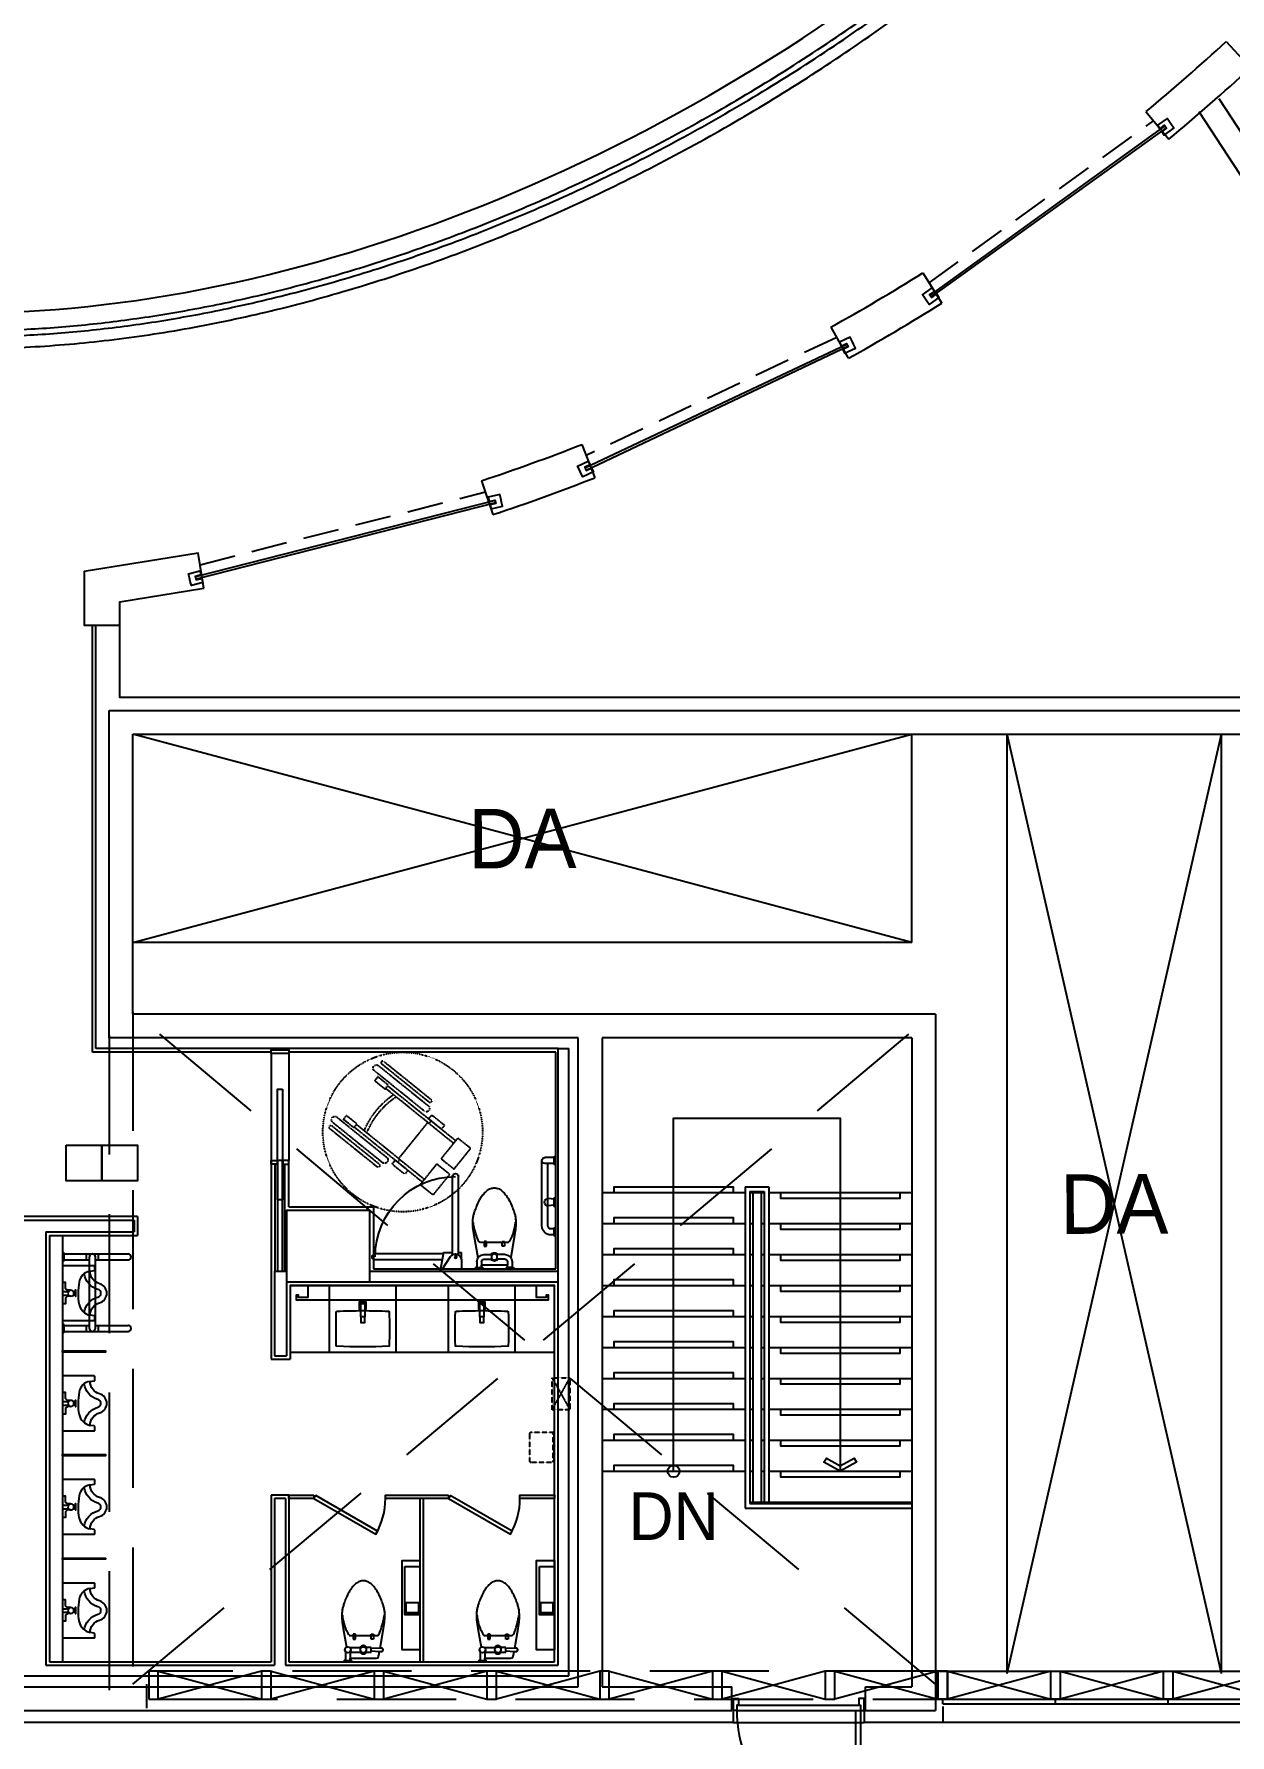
# Model space of a CAD drawing. Header units: millimetres. Extents: x -7616 to 421613, y 91067 to 341353.
# Drawn here: x 145527 to 155569, y 198462 to 212751 of the extents above; entities that cross this region are included whole.
import ezdxf
from ezdxf.enums import TextEntityAlignment as Align

# ---------------------------------------------------------------- set-up
doc = ezdxf.new("R2010")
doc.units = ezdxf.units.MM
doc.header["$LTSCALE"] = 500
doc.header["$MEASUREMENT"] = 0
for name, pattern in [('HIDDEN', [2, 1, -1]), ('HIDDEN2', [0.188, 0.125, -0.063]), ('HOON1', [3, 2, -1])]:
    doc.linetypes.add(name, pattern=pattern)
doc.layers.add('e-plan', color=9, linetype='CONTINUOUS')
doc.styles.add('돋움', font='Dotum.ttf')

# ---------------------------------------------------------------- blocks, each defined once
blk = doc.blocks.new('1F 기둥 140514')
at = {"layer": 'e-plan', "ltscale": 0.5}
blk.add_lwpolyline([(201684, 72200), (202384, 72200), (202384, 72800), (201684, 72800)], close=True, dxfattribs=at)
blk = doc.blocks.new('A$C6B9375F1')
at = {"layer": 'e-plan'}
blk.add_lwpolyline([(-30, 195), (-30, 155), (10, 155), (10, -80), (-70, -80), (-70, 155), (-30, 155)], dxfattribs=at)
blk = doc.blocks.new('장애인 화장실 세트')
at = {"layer": 'e-plan', "ltscale": 400}
for p, q in [((409057, 73636), (408493, 73636)), ((409066, 73586), (408493, 73586)), ((409068, 73573), (409043, 73711)), ((409058, 73711), (409127, 73608)), ((409143, 73593), (409143, 72936)), ((409193, 73593), (409193, 72936)), ((409218, 73636), (409218, 73711)), ((409218, 73636), (409218, 73573)), ((409357, 73619), (409324, 73431)), ((409337, 73701), (409332, 73711)), ((409347, 73701), (409337, 73701)), ((409347, 73701), (409387, 73701)), ((409347, 73651), (409347, 73701)), ((409397, 73701), (409387, 73701)), ((409387, 73701), (409387, 73680)), ((409387, 73651), (409387, 73680)), ((409402, 73711), (409397, 73701)), ((409407, 73631), (409479, 73631)), ((409407, 73591), (409479, 73591)), ((409494, 73681), (409419, 73681)), ((409569, 73681), (409494, 73681)), ((409584, 73631), (409509, 73631)), ((409584, 73591), (409509, 73591)), ((409589, 73711), (409594, 73701)), ((409594, 73701), (409604, 73701)), ((409604, 73701), (409604, 73680)), ((409644, 73701), (409604, 73701)), ((409604, 73651), (409604, 73680)), ((409664, 73431), (409631, 73614)), ((409644, 73701), (409654, 73701)), ((409644, 73651), (409644, 73701)), ((409654, 73701), (409659, 73711)), ((409068, 73573), (409143, 73573)), ((409193, 73573), (409218, 73573)), ((409494, 73491), (409379, 73491)), ((409409, 73521), (409429, 73521)), ((409409, 73481), (409409, 73521)), ((409429, 73481), (409409, 73481)), ((409429, 73521), (409429, 73481)), ((409609, 73491), (409494, 73491)), ((409579, 73521), (409559, 73521)), ((409559, 73521), (409559, 73481)), ((409559, 73481), (409579, 73481)), ((409579, 73481), (409579, 73521)), ((409893, 73351), (409893, 72801)), ((409943, 73351), (409943, 73183)), ((409996, 73426), (409968, 73426)), ((409996, 73376), (409968, 73376)), ((409996, 73426), (409996, 73376)), ((409943, 73183), (409943, 73119)), ((409996, 73176), (409946, 73183)), ((409996, 73179), (409996, 73123)), ((409943, 73119), (409943, 72826)), ((409996, 73126), (409946, 73119)), ((409996, 72826), (409918, 72826)), ((409996, 72776), (409918, 72776)), ((409996, 72826), (409996, 72776))]:
    blk.add_line(p, q, dxfattribs=at)
for centre, radius in [((409168, 73611), 10), ((409494, 73611), 25)]:
    blk.add_circle(centre, radius, dxfattribs=at)
for centre, radius, start, end in [((408493, 73611), 25, 90, 270.0002), ((409168, 73636), 50, 213.6543, 0), ((409407, 73651), 60, 180, 270), ((409419, 73218), 463, 90, 93.8753), ((409407, 73651), 20, 180, 270), ((409494, 73611), 35, 34.8499, 145.1501), ((409494, 73611), 35, 214.8499, 325.1501), ((409569, 73218), 463, 85.6617, 90), ((409584, 73651), 60, 270, 0), ((409584, 73651), 20, 270, 0), ((409880, 73256), 564, 159.444, 161.9714), ((409625, 73352), 291, 155.9278, 159.444), ((409409, 73449), 54.8, 135, 155.9278), ((409379, 73479), 12.3, 90, 135), ((409609, 73487), 3.54, 36.8699, 90), ((409472, 73385), 174, 29.5675, 36.8699), ((409211, 73237), 475, 26.5651, 29.5675), ((409365, 73314), 303, 22.8053, 26.5651), ((409755, 73326), 441, 175.2364, 181.9723), ((409617, 73321), 304, 181.9723, 188.7462), ((410087, 73298), 775, 170.1534, 175.2364), ((409561, 73304), 244, 166.4166, 175.6013), ((410128, 73167), 828, 164.0546, 166.4166), ((410356, 73102), 1064, 161.9714, 164.0546), ((409428, 73340), 234, 15.9454, 22.8053), ((409077, 73240), 599, 11.6565, 15.9454), ((408900, 73298), 775, 4.7636, 9.8466), ((408900, 73298), 775, 4.7636, 9.8466), ((409333, 73293), 337, 4.3987, 11.6565), ((409370, 73321), 304, 351.2538, 358.0277), ((409233, 73326), 441, 358.0277, 4.7636), ((409968, 73351), 75, 90, 180), ((409968, 73351), 25, 90, 180), ((410008, 73426), 12.5, 90, 180), ((410008, 73376), 12.5, 180, 270), ((409527, 73308), 213, 188.7462, 196.8361), ((409760, 73378), 456, 196.8361, 198.4349), ((410283, 73552), 1007, 198.4349, 199.5108), ((409864, 73404), 562, 199.5108, 203.9625), ((410160, 73536), 887, 203.9625, 207.5073), ((408827, 73536), 887, 332.4927, 336.0375), ((409124, 73404), 562, 336.0375, 340.4892), ((408705, 73552), 1007, 340.4892, 341.5651), ((408705, 73552), 1007, 340.4892, 341.5651), ((409227, 73378), 456, 341.5651, 343.1639), ((409227, 73378), 456, 341.5651, 343.1639), ((409227, 73378), 456, 341.5651, 343.1639), ((409460, 73308), 213, 343.1639, 351.2538), ((409460, 73308), 213, 343.1639, 351.2538), ((409460, 73308), 213, 343.1639, 351.2538), ((409946, 73151), 32, 90, 270), ((410008, 73179), 12.5, 90, 180), ((409566, 73226), 217, 207.5073, 216.8699), ((409611, 73260), 273, 216.8699, 225.2192), ((409535, 73183), 165, 225.2192, 236.3099), ((409489, 73114), 82.6, 236.3099, 252.0099), ((409497, 73139), 108, 252.0099, 260.5377), ((409494, 73119), 87.7, 260.5377, 270), ((409494, 73119), 87.7, 270, 279.4623), ((409490, 73139), 108, 279.4623, 287.9901), ((409498, 73114), 82.6, 287.9901, 303.6901), ((409452, 73183), 165, 303.6901, 314.7808), ((409376, 73260), 273, 314.7808, 323.1301), ((409421, 73226), 217, 323.1301, 332.4927), ((410008, 73123), 12.5, 180, 270), ((409168, 72936), 25, 180, 0), ((409918, 72801), 25, 90, 270), ((410008, 72826), 12.5, 90, 180), ((410008, 72776), 12.5, 180, 270)]:
    blk.add_arc(centre, radius, start, end, dxfattribs=at)
at = {"layer": 'e-plan'}
blk.add_arc((409168, 73611), 675, 180, 270, dxfattribs=at)
blk = doc.blocks.new('휠체어')
at = {"layer": 'e-plan', "linetype": 'HIDDEN', "ltscale": 0.001}
for p, q in [((104005537, -29776530), (104004998, -29776530)), ((104005524, -29776474), (104005012, -29776474)), ((104005012, -29776502), (104005524, -29776502)), ((104004497, -29776585), (104004497, -29776808)), ((104004636, -29776585), (104004497, -29776585)), ((104004636, -29776585), (104004636, -29776808)), ((104004915, -29776613), (104004636, -29776613)), ((104004915, -29776641), (104004636, -29776641)), ((104004790, -29776582), (104004790, -29776603)), ((104004918, -29776571), (104004800, -29776571)), ((104004800, -29776613), (104004918, -29776613)), ((104005370, -29776613), (104004915, -29776613)), ((104004915, -29776641), (104005370, -29776641)), ((104004915, -29777031), (104004915, -29776641)), ((104004929, -29776603), (104004929, -29776582)), ((104004998, -29776585), (104005537, -29776585)), ((104005370, -29776648), (104005370, -29776606)), ((104005370, -29776606), (104005482, -29776606)), ((104005482, -29776648), (104005370, -29776648)), ((104005482, -29776606), (104005482, -29776648)), ((104004636, -29776808), (104004497, -29776808)), ((104004497, -29776864), (104004497, -29777087)), ((104004636, -29776864), (104004497, -29776864)), ((104004636, -29777087), (104004636, -29776864)), ((104004497, -29777087), (104004636, -29777087)), ((104004915, -29777031), (104004636, -29777031)), ((104004915, -29777059), (104004636, -29777059)), ((104004790, -29777090), (104004790, -29777069)), ((104004800, -29777059), (104004918, -29777059)), ((104004918, -29777101), (104004800, -29777101)), ((104004915, -29777031), (104005370, -29777031)), ((104005370, -29777059), (104004915, -29777059)), ((104004929, -29777069), (104004929, -29777090)), ((104004998, -29777087), (104005537, -29777087)), ((104005482, -29777024), (104005370, -29777024)), ((104005370, -29777024), (104005370, -29777066)), ((104005370, -29777066), (104005482, -29777066)), ((104005482, -29777066), (104005482, -29777024)), ((104005537, -29777142), (104004998, -29777142)), ((104005012, -29777170), (104005524, -29777170)), ((104005524, -29777198), (104005012, -29777198))]:
    blk.add_line(p, q, dxfattribs=at)
blk.add_circle((104005028, -29776836), 670, dxfattribs=at)
blk.add_arc((104004915, -29776627), 13.9, 90, 270, dxfattribs=at)
at = {"layer": 'e-plan', "linetype": 'HIDDEN', "ltscale": 0.001, "extrusion": (0, 0, -1)}
for centre, major_axis, start_param, end_param in [((104004998, -29776558), (-27.3, 5.4), 4.516091, 7.657684), ((104005012, -29776488), (13.7, 2.7), 1.767078, 4.908671), ((104005524, -29776488), (13.7, 2.7), -1.374341, 1.767252), ((104005537, -29776558), (-27.3, 5.4), 1.374384, 4.515977), ((104004800, -29776582), (-10.4, 0.1), -0.005026, 1.56577), ((104004800, -29776603), (10.4, 0), 1.573354, 3.14415), ((104004918, -29776582), (-10.4, 0), 1.568101, 3.138897), ((104004918, -29776603), (-10.4, 0.1), 3.13677, 4.707566), ((104004618, -29776836), (-519, 421), 2.164891, 2.756829), ((104004618, -29776836), (-492, 492), 2.0724, 2.639989), ((104004800, -29777069), (10.4, 0), 3.145386, 4.716182), ((104004800, -29777090), (10.4, 0), 1.573354, 3.14415), ((104004915, -29777045), (-13.7, 2.7), 4.516094, 7.657687), ((104004918, -29777069), (10.4, 0.1), -1.564958, 0.005838), ((104004918, -29777090), (-10.4, 0), 3.138418, 4.709215), ((104004998, -29777114), (27.3, 5.4), 1.767164, 4.908757), ((104005537, -29777114), (-27.3, 5.4), 1.374384, 4.515977), ((104005012, -29777184), (13.7, 2.7), 1.767252, 4.908844)]:
    blk.add_ellipse(centre, major_axis=major_axis, ratio=1, start_param=start_param, end_param=end_param, dxfattribs=at)
at = {"layer": 'e-plan', "linetype": 'HIDDEN', "ltscale": 0.001}
blk.add_ellipse((104005524, -29777184), major_axis=(-13.7, 2.7), ratio=1, start_param=1.767244, end_param=4.908837, dxfattribs=at)
blk = doc.blocks.new('CC-102P')
at = {"layer": 'e-plan'}
for p, q in [((9, 148), (9, 108)), ((84, 108), (30, 108)), ((79, 113), (79, 13)), ((119, 113), (119, 13)), ((229, 83), (189, 83)), ((189, 83), (189, 63)), ((189, 63), (229, 63)), ((219, 113), (219, -2)), ((229, 63), (229, 83)), ((79, -17), (79, -67)), ((79, -67), (119, -67)), ((119, -67), (119, -17)), ((189, -67), (229, -67)), ((189, -87), (189, -67)), ((229, -87), (189, -87)), ((219, -2), (219, -117)), ((229, -67), (229, -87))]:
    blk.add_line(p, q, dxfattribs=at)
blk.add_lwpolyline([(-1, 163), (-1, 93), (9, 98), (9, 108), (30, 108, 0.018932), (29, 73), (29, -2), (29, -77, 0.024922), (31, -123, 0.25497), (34, -127, 0.056948), (38, -128, 0.016043), (54, -132), (85, -137), (84, -152, 1.060552), (114, -152), (113, -143), (279, -172, 0.022182), (347, -181, 0.0294), (399, -182, 0.029565), (435, -179, 0.035314), (464, -172, 0.006976), (476, -168, 0.004694), (494, -162, 0.019426), (535, -146, 0.015468), (584, -122, 0.040875), (614, -103, 0.036447), (644, -77, 0.04843), (664, -52, 0.068612), (674, -32, 0.037226), (678, -16, 0.041311), (679, -2, 0.041311), (678, 13, 0.037226), (674, 28, 0.068612), (664, 48, 0.04843), (644, 73, 0.036447), (614, 99, 0.040875), (584, 118, 0.015468), (535, 142, 0.019426), (494, 158, 0.004694), (476, 164, 0.006976), (464, 168, 0.035314), (435, 175, 0.029565), (399, 178, 0.0294), (347, 177, 0.022182), (279, 168), (121, 140, 0.455372), (84, 148), (9, 148), (9, 158)], format="xyb", close=True, dxfattribs=at)
blk.add_lwpolyline([(89, -67), (85, -137, 1.060552)], format="xyb", dxfattribs=at)
blk.add_lwpolyline([(113, -143), (109, -67)], dxfattribs=at)
for centre in [(99, 128), (99, -2)]:
    blk.add_circle(centre, 25, dxfattribs=at)
for centre, radius, start, end in [((396, -131), 303, 112.8053, 116.5651), ((370, -68), 234, 105.9454, 112.8053), ((470, -419), 599, 101.6565, 105.9454), ((417, -162), 337, 94.3987, 101.6565), ((99, -2), 35, 124.8499, 235.1501), ((99, -2), 35, 304.8499, 55.1501), ((222, 113), 3.54, 126.8699, 180), ((325, -24), 174, 119.5675, 126.8699), ((473, -285), 475, 116.5651, 119.5675), ((231, -117), 12.3, 180, 225), ((261, -87), 54.8, 225, 245.9278), ((358, 129), 291, 245.9278, 249.444), ((453, 384), 564, 249.444, 251.9714), ((608, 860), 1064, 251.9714, 254.0546), ((543, 633), 828, 254.0546, 256.4166), ((406, 66), 244, 256.4166, 265.6013)]:
    blk.add_arc(centre, radius, start, end, dxfattribs=at)
blk = doc.blocks.new('6543213')
at = {"layer": 'e-plan', "ltscale": 400}
for p, q in [((13, 13), (13, 550)), ((63, 275), (63, 550)), ((613, 275), (613, 550)), ((663, 13), (663, 550)), ((63, 300), (13, 300)), ((663, 300), (613, 300)), ((63, 200), (13, 200)), ((638, 275), (38, 275)), ((638, 225), (38, 225)), ((63, 13), (63, 225)), ((613, 13), (613, 225)), ((663, 200), (613, 200)), ((63, 13), (13, 13)), ((663, 13), (613, 13))]:
    blk.add_line(p, q, dxfattribs=at)
for centre, radius, start, end in [((38, 550), 25, 0, 180), ((638, 550), 25, 0, 180), ((38, 250), 25, 90, 270), ((638, 250), 25, 270, 90), ((13, 0), 12.5, 90, 180), ((63, 0), 12.5, 0, 90), ((613, 0), 12.5, 90, 180), ((663, 0), 12.5, 0, 90)]:
    blk.add_arc(centre, radius, start, end, dxfattribs=at)
blk = doc.blocks.new('CU-301P')
at = {"layer": 'e-plan'}
for p, q in [((0, 15), (50, 15)), ((95, 10), (105, 10)), ((0, -15), (50, -15)), ((95, -10), (105, -10))]:
    blk.add_line(p, q, dxfattribs=at)
blk.add_lwpolyline([(0, -230), (0, 230), (265, 230, -0.414214), (270, 225), (270, 195, -0.333333), (265, 190), (230, 185, 0.337547), (310, 80, -0.761905), (310, -80, 0.337547), (230, -185), (265, -190, -0.414214), (270, -195), (270, -225, -0.414214), (265, -230)], format="xyb", close=True, dxfattribs=at)
for points in [[(230, -185, -0.333591), (139, -94, -0.024709), (130, 0, -0.066959), (139, 94, -0.287367), (230, 185)], [(182, 162, 0.29721), (297, 32, -0.761905), (297, -32, 0.302811), (181, -165, 0.337547)]]:
    blk.add_lwpolyline(points, format="xyb", dxfattribs=at)
for points in [[(65, 25), (40, 25), (25, 40), (25, 90), (0, 90)], [(65, -25), (40, -25), (25, -40), (25, -90), (0, -90)]]:
    blk.add_lwpolyline(points, dxfattribs=at)
blk.add_lwpolyline([(105, 25), (110, 25), (110, -25), (105, -25)], close=True, dxfattribs=at)
blk.add_circle((70, 0), 25, dxfattribs=at)
blk = doc.blocks.new('수전')
at = {"layer": 'e-plan'}
for points in [[(-122, 17), (-172, 17), (-172, -17), (-122, -17)], [(-122, 17), (-12, 17), (-12, -17), (-122, -17)]]:
    blk.add_lwpolyline(points, close=True, dxfattribs=at)
blk.add_lwpolyline([(-58, -17), (-58, -29), (0, -29), (0, 29), (-58, 29), (-58, 17)], dxfattribs=at)
blk = doc.blocks.new('A$C77C34C64')
at = {"layer": 'e-plan'}
for centre, radius, start, end in [((5047, 152), 5047, 178.3861, 181.6139), ((7, 294), 5, 92.6399, 178.3861), ((224, -4412), 4716, 90, 92.6399), ((224, -4412), 4716, 87.3601, 90), ((441, 294), 5, 1.6139, 87.3601), ((-4599, 152), 5047, 358.3861, 1.6139), ((7, 10), 5, 181.6139, 267.3601), ((224, 4716), 4716, 267.3601, 272.6399), ((441, 10), 5, 272.6399, 358.3861)]:
    blk.add_arc(centre, radius, start, end, dxfattribs=at)
blk = doc.blocks.new('A$C7D8044CD')
at = {"layer": 'e-plan'}
blk.add_lwpolyline([(0, 300), (300, 300), (300, 0), (0, 0)], close=True, dxfattribs=at)
blk = doc.blocks.new('fsd1100-100')
at = {"layer": 'e-plan'}
for p, q in [((1070, 0), (30, 0)), ((1055, -45), (45, -45))]:
    blk.add_line(p, q, dxfattribs=at)
blk.add_lwpolyline([(30, 1040), (70, 1040), (70, 1030), (70, 20), (70, 0), (30, 0)], close=True, dxfattribs=at)
for points in [[(0, 0), (0, -100), (45, -100), (45, -45), (30, -45), (30, 0), (0, 0)], [(1100, 0), (1100, -100), (1055, -100), (1055, -45), (1070, -45), (1070, 0), (1100, 0)]]:
    blk.add_lwpolyline(points, dxfattribs=at)
blk.add_arc((30, 0), 1040, 0, 90, dxfattribs=at)
blk = doc.blocks.new('A$C6BC226B0')
at = {"layer": 'e-plan', "linetype": 'HOON1'}
for p, q in [((-6840, 5540), (-6840, -110)), ((-6840, -110), (-100, 5540)), ((-100, -110), (-6840, 5540)), ((-7040, 5340), (-7040, -310)), ((-6627, 0), (-5760, -235)), ((-5760, 0), (-6627, -235)), ((0, 0), (-6627, 0)), ((-5680, 0), (-4813, -235)), ((-4813, 0), (-5680, -235)), ((-4733, 0), (-3867, -235)), ((-3867, 0), (-4733, -235)), ((-3787, 0), (-2920, -235)), ((-2920, 0), (-3787, -235)), ((-2840, 0), (-1973, -235)), ((-1973, 0), (-2840, -235)), ((-1893, 0), (-1027, -235)), ((-1027, 0), (-1893, -235)), ((-947, 0), (-80, -235)), ((-80, 0), (-947, -235)), ((-6727, -110), (-6727, -310)), ((-6627, -235), (-80, -235))]:
    blk.add_line(p, q, dxfattribs=at)
for points in [[(-6627, 0), (-6707, 0), (-6707, -235), (-6627, -235)], [(-5680, 0), (-5760, 0), (-5760, -235), (-5680, -235)], [(-4733, 0), (-4813, 0), (-4813, -235), (-4733, -235)], [(-3787, 0), (-3867, 0), (-3867, -235), (-3787, -235)], [(-2840, 0), (-2920, 0), (-2920, -235), (-2840, -235)], [(-1893, 0), (-1973, 0), (-1973, -235), (-1893, -235)], [(-947, 0), (-1027, 0), (-1027, -235), (-947, -235)], [(0, 0), (-80, 0), (-80, -235), (0, -235)]]:
    blk.add_lwpolyline(points, close=True, dxfattribs=at)

msp = doc.modelspace()

# ---------------------------------------------------------------- linework, layer by layer
at = {"layer": 'e-plan', "ltscale": 0.5}
for p, q in [((155537, 212688), (155740, 212467)), ((154863, 212099), (155055, 211868)), ((152989, 210744), (153148, 210490)), ((152218, 210289), (152364, 210027)), ((150126, 209303), (150236, 209024)), ((149285, 208998), (149380, 208714))]:
    msp.add_line(p, q, dxfattribs=at)
at = {"layer": 'e-plan'}
for p, q in [((155475, 212209), (157757, 208718)), ((155307, 212099), (157589, 208609)), ((155022, 211980), (153050, 210558)), ((155034, 211964), (153061, 210542)), ((150153, 209106), (152352, 210146)), ((150162, 209088), (152360, 210128)), ((149398, 208832), (146882, 208190)), ((149403, 208812), (146887, 208171)), ((146017, 204198), (146017, 207786)), ((146047, 204228), (146047, 207786)), ((146157, 204318), (146157, 207068)), ((146157, 207068), (159910, 207068)), ((146357, 206868), (160058, 206868)), ((152897, 205118), (146357, 206868)), ((146357, 205118), (152897, 206868)), ((152897, 205118), (152897, 206868)), ((153697, 198978), (153697, 206868)), ((153697, 198978), (155497, 206868)), ((155497, 198978), (153697, 206868)), ((155497, 198978), (155497, 206868)), ((152897, 205118), (146357, 205118)), ((153097, 204518), (146357, 204518)), ((153097, 204518), (153097, 198668)), ((147517, 204198), (146017, 204198)), ((149927, 204228), (146047, 204228)), ((150097, 204318), (146157, 204318)), ((147517, 204188), (147517, 203288)), ((149907, 204198), (147667, 204198)), ((147667, 204188), (147667, 203288)), ((149907, 202378), (149907, 204198)), ((149927, 199048), (149927, 204228)), ((149927, 204228), (150017, 204228)), ((150017, 198958), (150017, 204228)), ((150097, 198868), (150097, 204318)), ((150297, 204318), (150297, 198868)), ((152897, 204318), (150297, 204318)), ((152897, 204318), (152897, 198868)), ((152897, 203448), (152897, 198868)), ((147517, 203288), (147517, 201618)), ((147552, 202358), (147552, 203258)), ((147632, 202358), (147632, 203258)), ((147667, 202898), (147667, 203258)), ((151497, 203068), (151697, 203068)), ((151497, 203068), (151497, 200368)), ((151697, 203068), (151697, 200418)), ((147667, 202898), (148377, 202898)), ((148377, 202898), (148377, 202378)), ((150297, 203018), (151497, 203018)), ((151537, 203028), (151657, 203028)), ((151537, 203028), (151537, 200408)), ((151537, 203018), (151562, 203018)), ((151562, 203018), (151632, 203018)), ((151562, 203018), (151562, 200418)), ((151632, 203018), (151632, 200418)), ((151632, 203018), (151657, 203018)), ((151657, 203028), (151657, 200418)), ((151697, 203018), (152897, 203018)), ((146397, 202818), (143767, 202818)), ((143797, 202788), (146367, 202788)), ((146367, 202788), (146367, 202688)), ((146397, 202818), (146397, 202658)), ((150297, 202758), (151497, 202758)), ((151537, 202758), (151562, 202758)), ((151632, 202758), (151657, 202758)), ((151697, 202758), (152897, 202758)), ((145627, 202688), (146367, 202688)), ((145627, 202688), (145627, 199048)), ((145657, 202658), (146397, 202658)), ((145657, 202658), (145657, 199078)), ((145767, 202658), (145767, 199078)), ((150297, 202498), (151497, 202498)), ((151537, 202498), (151562, 202498)), ((151632, 202498), (151657, 202498)), ((151697, 202498), (152897, 202498)), ((147547, 202358), (147547, 201648)), ((147547, 202358), (147647, 202358)), ((147647, 202358), (147647, 201648)), ((148347, 202358), (149927, 202358)), ((148377, 202378), (149907, 202378)), ((147677, 202238), (149897, 202238)), ((147677, 202238), (147677, 201618)), ((148007, 201678), (148007, 202238)), ((148347, 202268), (149927, 202268)), ((148567, 201678), (148567, 202238)), ((149007, 201678), (149007, 202238)), ((149567, 201678), (149567, 202238)), ((149897, 199078), (149897, 202238)), ((150297, 202238), (151497, 202238)), ((151537, 202238), (151562, 202238)), ((151632, 202238), (151657, 202238)), ((151697, 202238), (152897, 202238)), ((150297, 201978), (151497, 201978)), ((151537, 201978), (151562, 201978)), ((151632, 201978), (151657, 201978)), ((151697, 201978), (152897, 201978)), ((147517, 201618), (147677, 201618)), ((147547, 201648), (147647, 201648)), ((150297, 201718), (151497, 201718)), ((151537, 201718), (151562, 201718)), ((151632, 201718), (151657, 201718)), ((151697, 201718), (152897, 201718)), ((150297, 201458), (151497, 201458)), ((151537, 201458), (151562, 201458)), ((151632, 201458), (151657, 201458)), ((151697, 201458), (152897, 201458)), ((150297, 201198), (151497, 201198)), ((151537, 201198), (151562, 201198)), ((151632, 201198), (151657, 201198)), ((151697, 201198), (152897, 201198)), ((150297, 200938), (151497, 200938)), ((151537, 200938), (151562, 200938)), ((151632, 200938), (151657, 200938)), ((151697, 200938), (152897, 200938)), ((150297, 200678), (151497, 200678)), ((151537, 200678), (151562, 200678)), ((151632, 200678), (151657, 200678)), ((151697, 200678), (152897, 200678)), ((147667, 200478), (147517, 200478)), ((147517, 200478), (147517, 199078)), ((147667, 200478), (147667, 199078)), ((147637, 200448), (147547, 200448)), ((147547, 200448), (147547, 199048)), ((147637, 200448), (147637, 199048)), ((151497, 200368), (152897, 200368)), ((151537, 200418), (151562, 200418)), ((151537, 200408), (152897, 200408)), ((151562, 200418), (152897, 200418)), ((145627, 199048), (147547, 199048)), ((145657, 199078), (147517, 199078)), ((147637, 199048), (149927, 199048)), ((147667, 199078), (149897, 199078)), ((139727, 198958), (150017, 198958)), ((153117, 198978), (153097, 198978)), ((153197, 198998), (155957, 198998)), ((138414, 198868), (150097, 198868)), ((150297, 198868), (151387, 198868)), ((151387, 198668), (151387, 198868)), ((151397, 198768), (151397, 198568)), ((152497, 198768), (152497, 198568)), ((152507, 198868), (152897, 198868)), ((152507, 198668), (152507, 198868)), ((153157, 198763), (155997, 198763)), ((138414, 198668), (151387, 198668)), ((152507, 198668), (153097, 198668)), ((153157, 198723), (155997, 198723)), ((153157, 198703), (153157, 198568)), ((151397, 198568), (138354, 198568)), ((151397, 198568), (152497, 198568)), ((153157, 198568), (152497, 198568)), ((155997, 198568), (153157, 198568))]:
    msp.add_line(p, q, dxfattribs=at)
at = {"layer": 'e-plan', "linetype": 'HOON1', "ltscale": 0.3}
for p, q in [((153042, 210660), (154927, 212022)), ((152267, 210202), (150163, 209210)), ((146921, 208293), (149317, 208904))]:
    msp.add_line(p, q, dxfattribs=at)
at = {"layer": 'e-plan', "linetype": 'HIDDEN2', "ltscale": 0.02}
for p, q in [((149877, 201193), (150027, 201463)), ((149877, 201463), (150027, 201193))]:
    msp.add_line(p, q, dxfattribs=at)
at = {"layer": 'e-plan', "linetype": 'HOON1'}
for p, q in [((153197, 198998), (154064, 198763)), ((154064, 198998), (153197, 198763)), ((155010, 198998), (154144, 198763)), ((154144, 198998), (155010, 198762)), ((155090, 198998), (155957, 198762)), ((155957, 198998), (155090, 198762))]:
    msp.add_line(p, q, dxfattribs=at)
at = {"layer": 'e-plan'}
for points in [[(173171, 236592), (170511, 227889), (166532, 229105), (164091, 221120), (162829, 221506), (162349, 219938), (163612, 219552), (159829, 207178), (146247, 207178), (146247, 207786)], [(146357, 204518), (146357, 206868)], [(150897, 200678), (150897, 203643), (152297, 203643), (152297, 200678)], [(150397, 203018), (150397, 203068), (151397, 203068), (151397, 203018)], [(152797, 203018), (152797, 202968), (151797, 202968), (151797, 203018)], [(150397, 202758), (150397, 202808), (151397, 202808), (151397, 202758)], [(152797, 202758), (152797, 202708), (151797, 202708), (151797, 202758)], [(150397, 202498), (150397, 202548), (151397, 202548), (151397, 202498)], [(152797, 202498), (152797, 202448), (151797, 202448), (151797, 202498)], [(147827, 202238), (147827, 202138), (147747, 202138), (147747, 202158), (147727, 202158), (147727, 202118), (149847, 202118), (149847, 202158), (149827, 202158), (149827, 202138), (149747, 202138), (149747, 202238)], [(150397, 202238), (150397, 202288), (151397, 202288), (151397, 202238)], [(152797, 202238), (152797, 202188), (151797, 202188), (151797, 202238)], [(150397, 201978), (150397, 202028), (151397, 202028), (151397, 201978)], [(152797, 201978), (152797, 201928), (151797, 201928), (151797, 201978)], [(150397, 201718), (150397, 201768), (151397, 201768), (151397, 201718)], [(152797, 201718), (152797, 201668), (151797, 201668), (151797, 201718)], [(150397, 201458), (150397, 201508), (151397, 201508), (151397, 201458)], [(152797, 201458), (152797, 201408), (151797, 201408), (151797, 201458)], [(150397, 201198), (150397, 201248), (151397, 201248), (151397, 201198)], [(152797, 201198), (152797, 201148), (151797, 201148), (151797, 201198)], [(150397, 200938), (150397, 200988), (151397, 200988), (151397, 200938)], [(152797, 200938), (152797, 200888), (151797, 200888), (151797, 200938)], [(152297, 200723), (152413, 200789), (152432, 200755), (152297, 200678), (152158, 200755), (152181, 200789), (152297, 200723)], [(150397, 200678), (150397, 200728), (151397, 200728), (151397, 200678)], [(152797, 200678), (152797, 200628), (151797, 200628), (151797, 200678)]]:
    msp.add_lwpolyline(points, dxfattribs=at)
for points in [[(155078, 211988), (155078, 211988), (155061, 212013), (155061, 212013), (155041, 212041), (154959, 211984), (154979, 211955), (155020, 211984), (155037, 211959), (154996, 211931), (155016, 211902), (155098, 211960)], [(153024, 210508), (153024, 210508), (153006, 210533), (153006, 210533), (152986, 210561), (153067, 210620), (153087, 210591), (153047, 210562), (153064, 210538), (153105, 210567), (153125, 210538), (153044, 210480)], [(152408, 210145), (152408, 210145), (152395, 210172), (152395, 210172), (152380, 210204), (152290, 210161), (152305, 210129), (152350, 210151), (152363, 210124), (152317, 210102), (152332, 210071), (152423, 210113)], [(150119, 209062), (150119, 209062), (150106, 209089), (150106, 209089), (150091, 209120), (150181, 209164), (150196, 209133), (150151, 209111), (150164, 209084), (150209, 209106), (150225, 209074), (150135, 209030)], [(149453, 208819), (149453, 208819), (149446, 208848), (149446, 208848), (149438, 208882), (149340, 208859), (149349, 208825), (149397, 208836), (149404, 208807), (149356, 208795), (149364, 208761), (149461, 208785)], [(146953, 208095), (146905, 208391), (145947, 208237), (145947, 207786), (146247, 207786), (146247, 207981)], [(146839, 208153), (146839, 208153), (146832, 208182), (146832, 208182), (146823, 208216), (146920, 208241), (146929, 208207), (146880, 208195), (146888, 208166), (146936, 208178), (146945, 208144), (146848, 208119)], [(147517, 204188), (147517, 204218), (147667, 204218), (147667, 204188)], [(147612, 203888), (147612, 202958), (147572, 202958), (147572, 203888)], [(147517, 203258), (147517, 203288), (147567, 203288), (147567, 203258)], [(147612, 202358), (147612, 203288), (147572, 203288), (147572, 202358)], [(147667, 203258), (147667, 203288), (147617, 203288), (147617, 203258)], [(147677, 201678), (149897, 201678), (149897, 202238), (147677, 202238)], [(145767, 201678), (145767, 201688), (146127, 201688), (146127, 201678)], [(145767, 200808), (145767, 200818), (146127, 200818), (146127, 200808)], [(147877, 200478), (147877, 200448), (147667, 200448), (147667, 200478)], [(147892, 200474), (147877, 200448), (148397, 200148), (148412, 200174)], [(149007, 200478), (149007, 200448), (148477, 200448), (148477, 200478)], [(149022, 200474), (149007, 200448), (149527, 200148), (149542, 200174)], [(149897, 200478), (149897, 200448), (149607, 200448), (149607, 200478)], [(148797, 200448), (148767, 200448), (148767, 199938), (148767, 199938), (148767, 199888), (148767, 199888), (148767, 199482), (148767, 199078), (148797, 199078)], [(145767, 199938), (145767, 199948), (146127, 199948), (146127, 199938)], [(148767, 199178), (148617, 199178), (148617, 199928), (148767, 199928)], [(149897, 199178), (149747, 199178), (149747, 199928), (149897, 199928)], [(148640, 199878), (148767, 199878), (148767, 199472), (148640, 199472)], [(149770, 199878), (149897, 199878), (149897, 199472), (149770, 199472)], [(148757, 199572), (148650, 199572), (148650, 199492), (148757, 199492)], [(149887, 199572), (149780, 199572), (149780, 199492), (149887, 199492)]]:
    msp.add_lwpolyline(points, close=True, dxfattribs=at)
at = {"layer": 'e-plan', "linetype": 'HIDDEN2', "ltscale": 0.005}
msp.add_lwpolyline([(150027, 201193), (149877, 201193), (149877, 201463), (150027, 201463)], close=True, dxfattribs=at)
msp.add_lwpolyline([(149687, 200992), (149687, 200765, 0.414214), (149697, 200755), (149887, 200755), (149887, 201002), (149697, 201002, 0.414214)], format="xyb", close=True, dxfattribs=at)
at = {"layer": 'e-plan'}
msp.add_circle((150897, 200678), 50, dxfattribs=at)
at = {"layer": 'e-plan', "ltscale": 0.5}
for radius, start, end in [(17300, 309.6952, 312.6591), (17600, 309.6952, 312.6591), (17300, 299.0658, 302.0297), (17600, 299.0658, 302.0297), (17300, 288.4364, 291.4004), (17600, 288.4364, 291.4004)]:
    msp.add_arc((143814, 225410), radius, start, end, dxfattribs=at)
at = {"layer": 'e-plan'}
for centre in [(147877, 200448), (149007, 200448)]:
    msp.add_arc(centre, 600, 330, 0, dxfattribs=at)
at = {"layer": 'e-plan', "ltscale": 0.5}
msp.add_ellipse((148646, 218306), major_axis=(-8376, -5820), ratio=0.637255, start_param=6.167255, end_param=8.115815, dxfattribs=at)
msp.add_open_spline([(139747, 212768), (139748, 212767), (139748, 212765), (139810, 212650), (139875, 212539), (140015, 212323), (140090, 212218), (140248, 212015), (140332, 211917), (140508, 211728), (140600, 211637), (140793, 211462), (140893, 211378), (141102, 211218), (141210, 211142), (141434, 210997), (141550, 210929), (141789, 210800), (141911, 210740), (142163, 210627), (142293, 210575), (142557, 210479), (142693, 210434), (142969, 210355), (143110, 210319), (143397, 210256), (143543, 210228), (143840, 210182), (143991, 210163), (144349, 210128), (144557, 210116), (144981, 210106), (145196, 210109), (145631, 210128), (145851, 210146), (146297, 210195), (146521, 210227), (146974, 210305), (147202, 210352), (147660, 210458), (147890, 210519), (148350, 210654), (148581, 210728), (149042, 210890), (149273, 210977), (149732, 211165), (149961, 211265), (150415, 211478), (150641, 211591), (151090, 211828), (151312, 211953), (151751, 212212), (151967, 212348), (152395, 212629), (152606, 212775), (153020, 213076), (153223, 213231), (153621, 213550), (153816, 213714), (154196, 214050), (154381, 214222), (154590, 214426), (154618, 214454), (154647, 214482)], degree=3, knots=[6.207002, 6.207002, 6.207002, 6.207002, 6.207755, 6.207755, 6.263087, 6.263087, 6.318419, 6.318419, 6.373752, 6.373752, 6.429084, 6.429084, 6.484416, 6.484416, 6.539749, 6.539749, 6.595081, 6.595081, 6.650413, 6.650413, 6.705746, 6.705746, 6.761078, 6.761078, 6.81641, 6.81641, 6.871742, 6.871742, 6.927075, 6.927075, 7.000976, 7.000976, 7.074878, 7.074878, 7.148779, 7.148779, 7.222681, 7.222681, 7.296582, 7.296582, 7.370484, 7.370484, 7.444385, 7.444385, 7.518287, 7.518287, 7.592188, 7.592188, 7.66609, 7.66609, 7.739991, 7.739991, 7.813893, 7.813893, 7.887795, 7.887795, 7.961696, 7.961696, 8.035598, 8.035598, 8.109499, 8.109499, 8.121297, 8.121297, 8.121297, 8.121297], dxfattribs=at)
at = {"layer": 'e-plan'}
for points, knots in [([(139893, 212709), (139940, 212626), (139990, 212545), (140115, 212354), (140194, 212245), (140361, 212036), (140450, 211935), (140637, 211740), (140735, 211647), (140940, 211469), (141047, 211383), (141271, 211221), (141387, 211145), (141627, 211000), (141751, 210932), (142007, 210805), (142139, 210746), (142410, 210637), (142549, 210587), (142834, 210496), (142980, 210455), (143278, 210383), (143430, 210351), (143739, 210297), (143897, 210275), (144217, 210240), (144380, 210227), (144710, 210211), (144877, 210208), (145216, 210210), (145387, 210216), (145733, 210237), (145907, 210252), (146260, 210292), (146437, 210316), (146794, 210374), (146974, 210408), (147371, 210492), (147588, 210544), (148023, 210660), (148242, 210725), (148679, 210866), (148898, 210943), (149334, 211109), (149552, 211198), (149986, 211387), (150202, 211487), (150631, 211698), (150844, 211809), (151266, 212042), (151475, 212164), (151900, 212423), (152115, 212562), (152538, 212850), (152747, 212999), (153156, 213306), (153357, 213464), (153749, 213789), (153941, 213956), (154270, 214256), (154410, 214389), (154547, 214524)], [6.224785, 6.224785, 6.224785, 6.224785, 6.266462, 6.266462, 6.325436, 6.325436, 6.384411, 6.384411, 6.443385, 6.443385, 6.502359, 6.502359, 6.561334, 6.561334, 6.620308, 6.620308, 6.679282, 6.679282, 6.738257, 6.738257, 6.797231, 6.797231, 6.856206, 6.856206, 6.91518, 6.91518, 6.974154, 6.974154, 7.033129, 7.033129, 7.092103, 7.092103, 7.151077, 7.151077, 7.210052, 7.210052, 7.269026, 7.269026, 7.339577, 7.339577, 7.410127, 7.410127, 7.480678, 7.480678, 7.551229, 7.551229, 7.621779, 7.621779, 7.69233, 7.69233, 7.762881, 7.762881, 7.837241, 7.837241, 7.911601, 7.911601, 7.985962, 7.985962, 8.060322, 8.060322, 8.117179, 8.117179, 8.117179, 8.117179]), ([(139937, 212733), (139990, 212640), (140045, 212550), (140179, 212351), (140258, 212243), (140427, 212036), (140516, 211936), (140704, 211744), (140803, 211652), (141010, 211476), (141118, 211392), (141343, 211233), (141460, 211157), (141702, 211015), (141827, 210949), (142085, 210824), (142218, 210767), (142491, 210660), (142631, 210612), (142918, 210524), (143065, 210485), (143365, 210415), (143518, 210385), (143829, 210335), (143988, 210314), (144311, 210282), (144475, 210271), (144807, 210259), (144976, 210257), (145316, 210263), (145489, 210271), (145837, 210296), (146013, 210313), (146367, 210357), (146546, 210383), (146905, 210446), (147086, 210481), (147449, 210562), (147632, 210607), (147997, 210705), (148180, 210759), (148547, 210875), (148731, 210938), (149098, 211071), (149281, 211142), (149646, 211292), (149829, 211372), (150235, 211558), (150459, 211667), (150904, 211898), (151124, 212019), (151560, 212272), (151775, 212404), (152200, 212679), (152410, 212821), (152822, 213116), (153024, 213268), (153421, 213580), (153615, 213741), (153995, 214071), (154180, 214240), (154406, 214456), (154452, 214500), (154497, 214545)], [6.224785, 6.224785, 6.224785, 6.224785, 6.272141, 6.272141, 6.331575, 6.331575, 6.391008, 6.391008, 6.450442, 6.450442, 6.509875, 6.509875, 6.569309, 6.569309, 6.628742, 6.628742, 6.688176, 6.688176, 6.747609, 6.747609, 6.807043, 6.807043, 6.866476, 6.866476, 6.92591, 6.92591, 6.985343, 6.985343, 7.044777, 7.044777, 7.10421, 7.10421, 7.163644, 7.163644, 7.223077, 7.223077, 7.282511, 7.282511, 7.341944, 7.341944, 7.401378, 7.401378, 7.460811, 7.460811, 7.520245, 7.520245, 7.579678, 7.579678, 7.653461, 7.653461, 7.727244, 7.727244, 7.801026, 7.801026, 7.874809, 7.874809, 7.948592, 7.948592, 8.022411, 8.022411, 8.096231, 8.096231, 8.115106, 8.115106, 8.115106, 8.115106])]:
    msp.add_open_spline(points, degree=3, knots=knots, dxfattribs=at)

# ---------------------------------------------------------------- block references
for name, p in [('1F 기둥 140514', (-54037, 130068)), ('A$C6BC226B0', (153197, 198998)), ('A$C7D8044CD', (145797, 203118)), ('A$C7D8044CD', (146097, 203118))]:
    msp.add_blockref(name, p, dxfattribs=at)
for name, p, rotation in [('휠체어', (62371341, -88295281), 141.0872261214133), ('6543213', (145767, 202516), 270), ('수전', (148287, 202098), 90), ('수전', (149287, 202098), 90), ('CC-102P', (148290, 199079), 90), ('CC-102P', (149420, 199079), 90), ('A$C6B9375F1', (153127, 198918), 180), ('A$C6B9375F1', (154074, 198918), 180), ('A$C6B9375F1', (155020, 198918), 180), ('fsd1100-100', (152497, 198668), 180)]:
    msp.add_blockref(name, p, dxfattribs=dict(at, rotation=rotation))
at = {"layer": 'e-plan', "xscale": -1, "rotation": 180}
msp.add_blockref('장애인 화장실 세트', (-260102, 276089), dxfattribs=at)
at = {"layer": 'e-plan', "ltscale": 400, "xscale": -1, "rotation": 180}
for p in [(145767, 202173), (145767, 201248), (145767, 200378), (145767, 199508)]:
    msp.add_blockref('CU-301P', p, dxfattribs=at)
at = {"layer": 'e-plan', "xscale": -1}
for p in [(148511, 201723), (149511, 201723)]:
    msp.add_blockref('A$C77C34C64', p, dxfattribs=at)

# ---------------------------------------------------------------- texts
at = {"layer": 'e-plan', "lineweight": 0, "style": '돋움'}
for p in [(149627, 205993), (154597, 202923)]:
    msp.add_text('DA', height=500, rotation=0.1874, dxfattribs=at).set_placement(p, align=Align.MIDDLE)
at = {"layer": 'e-plan', "style": '돋움'}
msp.add_text('DN', height=400, dxfattribs=at).set_placement((150897, 200301), align=Align.MIDDLE_CENTER)

doc.saveas('drawing.dxf')
